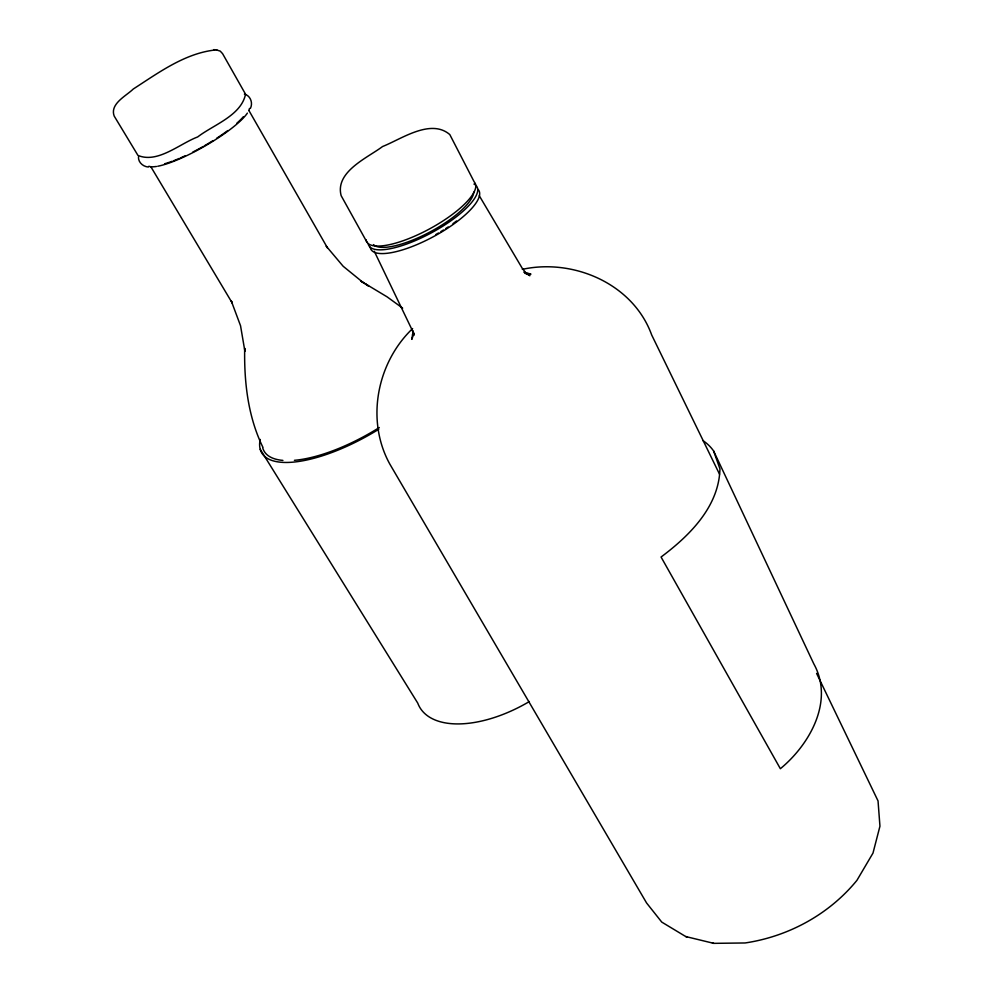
<?xml version="1.0" encoding="UTF-8"?>
<svg xmlns="http://www.w3.org/2000/svg" width="993" height="993" viewBox="0 0 993 993"><rect width="100%" height="100%" fill="white"/><g stroke="black" fill="none" stroke-linecap="round" stroke-linejoin="round"><path stroke-width="1.49" d="M138.474 156.77C138.052 162.306 143.104 166.675 148.354 167.023M413.076 331.811L411.81 339.358L413.808 333.722M216.784 49.836C185.753 52.592 158.756 72.601 133.261 89.022C126.322 95.862 109.602 103.806 114.183 116.057L137.953 155.405C157.639 163.771 179.857 143.575 197.669 136.947C213.458 124.783 241.15 115.635 245.544 94.198L222.581 53.659L220.26 51.14L216.126 49.799M250.397 108.386C253.141 102.999 250.509 95.601 244.39 94.124M412.492 334.827L413.808 332.953M412.629 328.546C376.844 362.681 365.647 420.225 389.79 464.029L646.58 902.972L661.76 922.1L685.741 936.548L713.756 943.35L745.11 942.965C788.479 936.498 829.13 914.392 856.947 880.319L872.984 853.099L879.947 826.201L878.035 800.917L816.581 673.378M522.33 269.339C573.656 258.192 633.211 283.849 651.681 334.964L719.54 474.232M213.793 49.65L214.426 49.687M525.074 273.435L530.957 274.13L523.832 272.107L529.902 275.694L525.595 272.566L522.293 268.383L479.271 195.72M712.44 943.04L713.756 943.35M685.741 936.548L687.33 936.933M365.945 284.308L368.651 286.046L360.658 280.957L387.084 296.845L402.661 308.153M363.215 282.595L343.168 266.273L326.25 246.202L327.454 247.853L248.908 110.496M260.253 449.345L417.755 703.118A97.165 50.705 -30.6 0 0 529.356 701.542M150.899 166.812L232.225 302.989L231.357 301.152L240.542 325.754L244.886 351.274L244.688 348.245C244.079 382.044 247.915 416.539 262.897 447.284M366.926 242.155L341.145 195.658C334.802 171.702 367.646 157.775 382.578 146.517C401.023 139.305 430.602 118.08 449.804 134.576L474.195 181.868A61.616 18.557 -28.5 0 1 428.79 229.309A61.616 18.557 -28.5 0 1 366.132 239.834M374.262 251.229L412.232 330.222L413.882 335.324L413.063 330.768M713.619 451.008L813.788 663.82C834.381 700.921 809.779 744.489 780.361 768.719L661.065 557.023C689.552 535.724 718.895 506.715 719.95 468.907L713.619 451.008A151.135 73.693 -27.1 0 0 702.92 440.569M473.959 184.053A61.554 18.668 -28.5 0 1 434.363 231.208A61.554 18.668 -28.5 0 1 368.167 243.521M478.055 189.365A61.492 18.78 -28.5 0 1 432.886 236.955A61.492 18.78 -28.5 0 1 370.203 247.183M473.735 192.145A57.147 17.328 -28.5 0 1 428.529 232.759A57.147 17.328 -28.5 0 1 373.505 244.601M456.544 220.98A59.282 18.11 -28.5 0 1 453.007 223.611M448.178 226.963A59.282 18.11 -28.5 0 1 445.832 228.514M443.412 230.041A59.282 18.11 -28.5 0 1 440.954 231.543M438.459 233.02A59.282 18.11 -28.5 0 1 435.964 234.46M378.805 429.237A105.146 38.677 -30.2 0 1 260.203 439.427M379.289 427.549A102.254 37.622 -30.2 0 1 294.412 460.318M282.918 460.404A102.254 37.622 -30.2 0 1 262.748 447.93M243.359 116.727A56.589 11.916 -29.8 0 1 236.831 123.231M227.732 130.592A56.589 11.916 -29.8 0 1 216.648 138.3M213.036 140.609A56.589 11.916 -29.8 0 1 204.31 145.847M203.031 146.579A56.589 11.916 -29.8 0 1 192.816 152.09M185.294 155.764A56.589 11.916 -29.8 0 1 180.428 157.949M179.249 158.458A56.589 11.916 -29.8 0 1 173.539 160.779M172.174 161.288A56.589 11.916 -29.8 0 1 164.59 163.795M249.454 108.448A58.748 12.375 -29.8 0 1 248.821 110.571M247.369 113.103A58.748 12.375 -29.8 0 1 207.748 144.395A58.748 12.375 -29.8 0 1 157.738 166.241M156.422 166.464A58.748 12.375 -29.8 0 1 148.863 166.253"/></g></svg>
